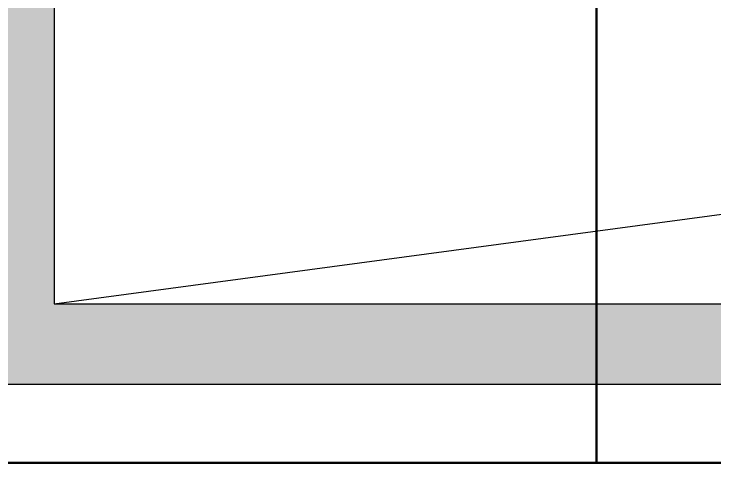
# Model space of a CAD drawing. Header units: centimetres. Extents: x 26200 to 113000, y -600 to 9300.
# Drawn here: x 88340.9 to 88471.4, y 7039 to 7122.6 of the extents above; entities that cross this region are included whole.
import ezdxf

# ---------------------------------------------------------------- set-up
doc = ezdxf.new("R2010")
doc.units = ezdxf.units.CM
for name, color, linetype in [('A-ELEV-04', 8, 'Continuous'), ('A-WALL', 8, 'Continuous'), ('A-WALL-HTCH', 8, 'Continuous')]:
    doc.layers.add(name, color=color, linetype=linetype)
doc.layers.add('GEB-BEZUG', color=8, linetype='Continuous', lineweight=50, true_color=0xffff00)

msp = doc.modelspace()

# ---------------------------------------------------------------- hatches: boundary and pattern name
at = {"layer": 'A-WALL-HTCH'}
h = msp.add_hatch(dxfattribs=at)
h.set_pattern_fill('DASH', color=256)
h.set_pattern_definition([(0, (-28157.4476, -0.018), (3.175, 3.175), [3.175, -3.175])])
h.paths.add_polyline_path([(89140.86, 7068.62), (88348.36, 7068.62), (88348.36, 7263.62), (88333.36, 7263.62), (88333.36, 7068.62), (87440.86, 7068.62), (87440.86, 7053.62), (89140.86, 7053.62)])

# ---------------------------------------------------------------- linework, layer by layer
at = {"layer": 'A-ELEV-04'}
msp.add_line((88348.36, 7068.62), (90133.36, 7308.62), dxfattribs=at)
at = {"layer": 'A-WALL'}
for p, q in [((88348.36, 7308.59), (88348.36, 7068.62)), ((88348.36, 7068.62), (90133.36, 7068.62)), ((90148.36, 7053.62), (87395.86, 7053.62))]:
    msp.add_line(p, q, dxfattribs=at)
at = {"layer": 'GEB-BEZUG'}
for p, q in [((88449.31, 7183.62), (88449.31, 7039.01)), ((86949.69, 7039.01), (88449.31, 7039.01)), ((88449.31, 7039.01), (89948.72, 7039.01))]:
    msp.add_line(p, q, dxfattribs=at)

doc.saveas('drawing.dxf')
